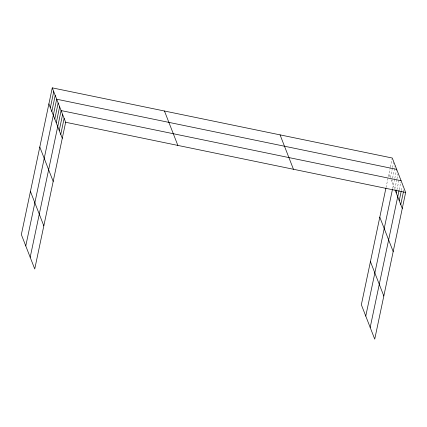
<?xml version="1.0" encoding="UTF-8"?>
<svg xmlns="http://www.w3.org/2000/svg" width="427" height="427" viewBox="0 0 427 427"><rect width="100%" height="100%" fill="white"/><g stroke="black" fill="none" stroke-linecap="round" stroke-linejoin="round"><path stroke-width="0.32" stroke-dasharray="2.13 1.6" d="M386.035 187.581L390.235 167.646M390.374 167.005L392.13 158.663M392.386 168.222L390.358 177.845L388.885 174.061M392.52 167.581L393.603 162.447M391.831 181.63L395.21 165.591M392.621 188.633L394.655 178.998M394.788 178.358L396.683 169.375M396.8 179.575L394.772 189.198L390.988 179.468M396.939 178.929L398.017 173.8M396.923 189.775L399.224 178.865M399.208 189.705L400.83 182.009M401.401 190.399L402.213 186.546M403.59 191.088L403.862 189.802"/><path stroke-width="0.64" d="M52.27 87.866L21.35 234.583L34.736 268.978L65.651 122.261L52.27 87.866L392.264 158.022L405.65 192.417L374.73 339.134L361.349 304.739L385.901 188.222M50.359 107.689L53.738 91.65M51.832 111.474L55.211 95.434M25.769 245.931L56.684 99.219L396.683 169.375M54.779 119.042L58.157 102.998M56.252 122.821L59.631 106.782M30.184 257.284L61.104 110.566L401.097 180.722M59.241 130.507L62.62 114.463M60.757 134.404L64.135 118.364M365.763 316.087L392.488 189.273M396.245 192.983L396.79 190.415M370.182 327.44L399.069 190.346M399.234 200.663L401.263 191.04M400.756 204.56L403.456 191.728M65.651 122.261L405.65 192.417M394.986 189.737L402.271 208.461M379.795 217.188L393.182 251.583M370.433 261.618L383.82 296.012M280.064 134.873L293.45 169.268M164.464 111.02L177.851 145.415M48.886 103.905L62.273 138.3M39.802 147.027L53.183 181.427M30.44 191.456L43.821 225.856"/></g></svg>
